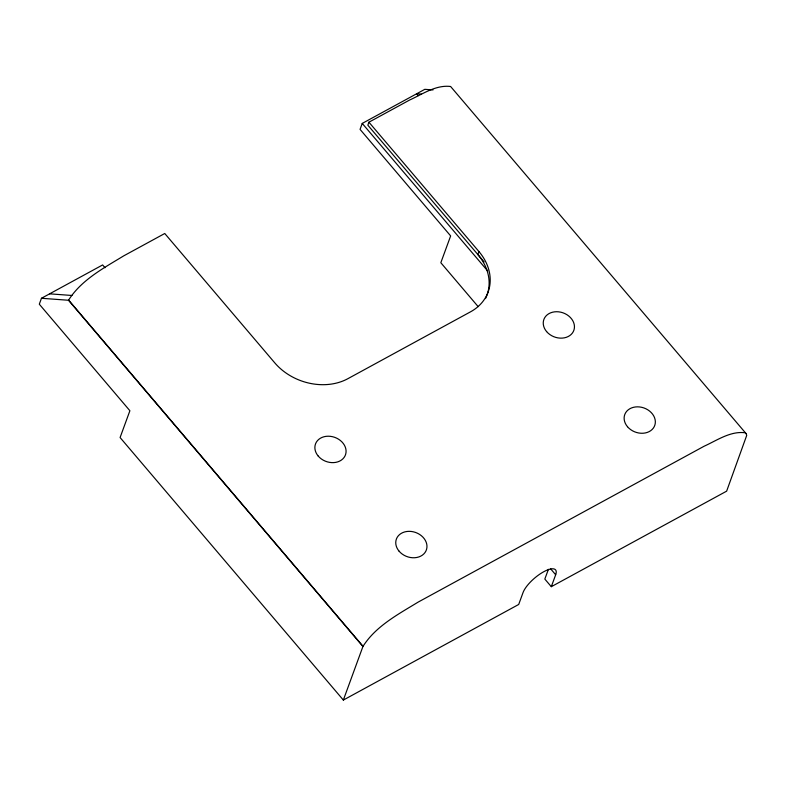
<?xml version="1.0" encoding="UTF-8"?>
<svg xmlns="http://www.w3.org/2000/svg" width="786" height="786" viewBox="0 0 786 786"><rect width="100%" height="100%" fill="white"/><g stroke="black" fill="none" stroke-linecap="round" stroke-linejoin="round"><path stroke-width="1.18" d="M105.019 267.741L102.632 264.941L41.462 298.277L39.3 304.202L129.896 410.734L120.091 437.537L343.344 700.061L518.701 604.463L523.054 592.546A21.271 7.31 -40.4 0 1 543.725 571.746A21.271 7.31 -40.4 0 1 555.673 574.763L551.3 586.69L544.826 579.076L548.412 569.319M433.027 89.928L424.804 89.329L362.238 123.422L360.057 129.385L450.653 235.918L440.828 262.73L478.153 306.628M551.3 586.69L726.637 491.162L746.7 435.444L746.287 433.833L450.614 86.499C436.004 84.652 422.504 94.173 409.703 99.979L368.929 122.203L367.838 125.171L484.117 261.895M368.929 122.203L478.939 251.559L477.849 254.526A53.183 42.699 20.1 0 1 485.483 298.592M343.344 700.061L362.926 646.505C375.679 626.196 398.168 614.298 418.132 602.115L704.128 446.222C716.93 440.415 730.43 430.895 745.04 432.742L746.287 433.833M362.926 646.505L68.5 300.262C81.253 279.954 103.742 268.055 123.707 255.872L164.755 233.501L274.766 362.857A53.183 42.699 20.1 0 0 347.903 378.675L470.509 311.836A53.183 42.699 20.1 0 0 478.939 251.559M421.345 94.114L416.639 93.77L418.231 95.637M49.616 293.836L71.958 295.477M41.462 298.277L68.5 300.262M362.238 123.422L487.752 271.032M550.642 568.848L555.673 574.763M68.608 300.055L363.034 646.298M399.121 551.222A15.956 12.812 20.1 0 0 425.884 551.104A15.956 12.812 20.1 0 0 409.074 531.336A15.956 12.812 20.1 0 0 399.121 551.222M627.503 426.729A15.956 12.812 20.1 0 0 654.257 426.611A15.956 12.812 20.1 0 0 637.446 406.834A15.956 12.812 20.1 0 0 627.503 426.729M546.614 331.604A15.956 12.812 20.1 0 0 573.367 331.486A15.956 12.812 20.1 0 0 556.557 311.718A15.956 12.812 20.1 0 0 546.614 331.604M318.242 456.096A15.956 12.812 20.1 0 0 344.995 455.978A15.956 12.812 20.1 0 0 328.184 436.21A15.956 12.812 20.1 0 0 318.242 456.096"/></g></svg>
